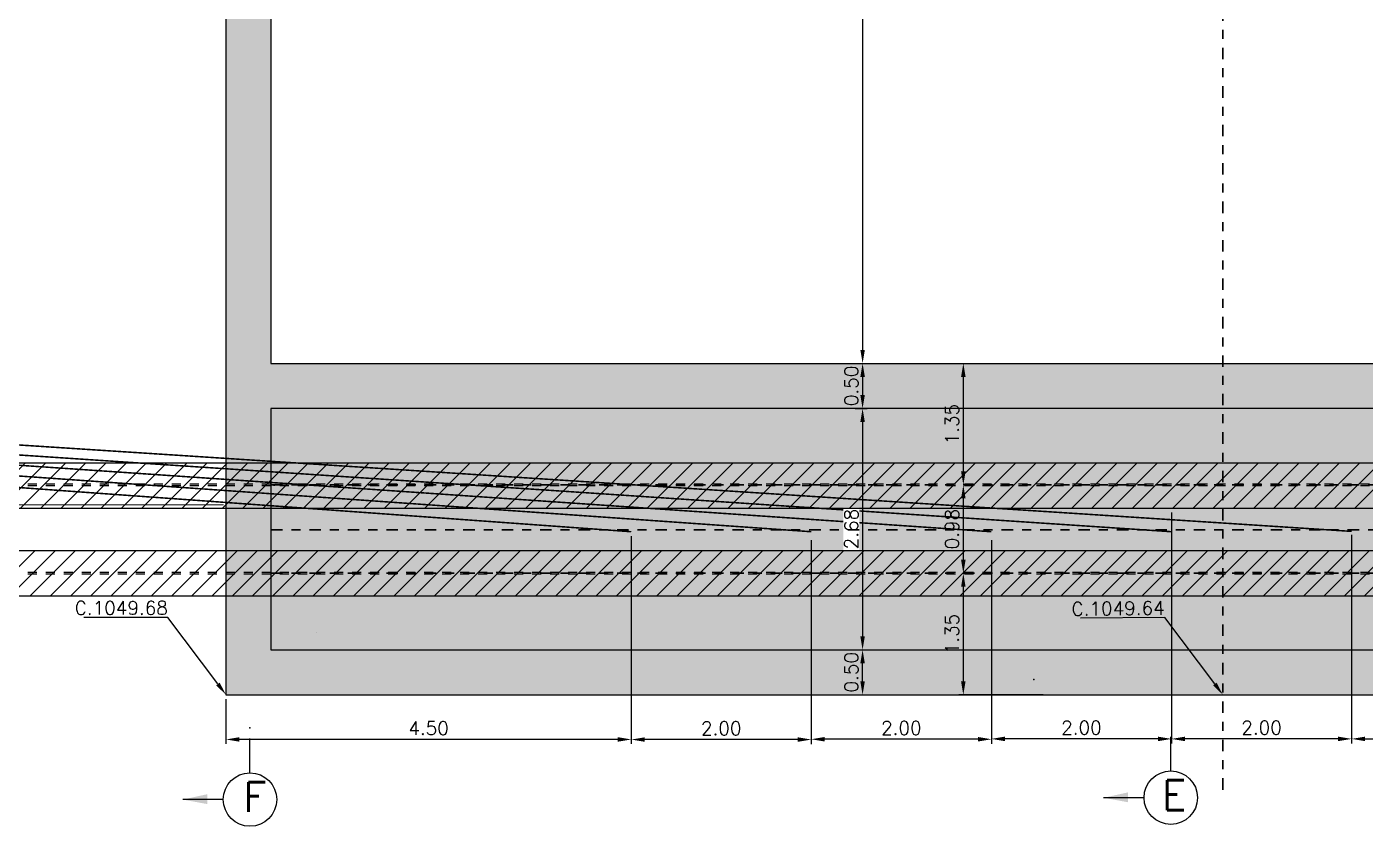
# Model space of a CAD drawing. Header units: metres. Extents: x 1080594 to 1081411, y 976871 to 977162.
# Drawn here: x 1081099.52 to 1081114.38, y 976938.13 to 976947.01 of the extents above; entities that cross this region are included whole.
import ezdxf
from ezdxf import colors
from ezdxf.entities.mleader import LeaderData, LeaderLine
from ezdxf.math import Vec2, Vec3

# ---------------------------------------------------------------- set-up
doc = ezdxf.new("R2010")
doc.units = ezdxf.units.M
doc.header["$LTSCALE"] = 25.4
doc.linetypes.add('DASHDOT', pattern=[1, 0.5, -0.25, 0, -0.25])
doc.linetypes.add('HIDDEN', pattern=[0.375, 0.25, -0.125])
for name, color, linetype, lineweight in [('BORDEPUENTE', 4, 'Continuous', 15), ('COTA', 1, 'Continuous', 30), ('EJECONTRAPESO', 41, 'DASHDOT', 30), ('SOLIDOREFCONT', 254, 'Continuous', 5), ('TIRANTE', 170, 'Continuous', 30)]:
    doc.layers.add(name, color=color, linetype=linetype, lineweight=lineweight)
for name, color, linetype in [('CIRCULOCONTRAP', 130, 'Continuous'), ('CONTRAPESO', 3, 'Continuous'), ('DIMCONTRAPESO', 1, 'Continuous'), ('PERFIL MET', 37, 'Continuous'), ('R175COTR', 7, 'Continuous')]:
    doc.layers.add(name, color=color, linetype=linetype)
doc.styles.add('romans', font='romans.shx')
doc.dimstyles.new('Copy 75', dxfattribs={"dimtxt": 0.15, "dimasz": 0.15, "dimexe": 0.05, "dimexo": 0.05, "dimgap": 0.05, "dimtad": 1, "dimzin": 0, "dimdsep": 46, "dimtxsty": 'romans', "dimcen": 0.002, "dimclrd": 1, "dimclre": 1, "dimclrt": 3, "dimadec": 4, "dimazin": 0, "dimtfac": 1, "dimtofl": 0, "dimtmove": 1, "dimatfit": 3, "dimfxl": 1, "dimtolj": 1, "dimtzin": 0, "dimarcsym": 1})

# ---------------------------------------------------------------- blocks, each defined once
blk = doc.blocks.new('*D106')
at = {"layer": 'Defpoints', "color": 0, "transparency": 16777216}
for p in [(1081108.667686313, 976943.2694934485), (1081108.667686313, 976942.7694934487), (1081108.801013716, 976942.7694934487)]:
    blk.add_point(p, dxfattribs=at)
at = {"layer": 'DIMCONTRAPESO', "color": 1, "lineweight": -2, "transparency": 16777216}
for p, q in [((1081108.717686313, 976943.2694934485), (1081108.851013716, 976943.2694934485)), ((1081108.801013716, 976943.1194934485), (1081108.801013716, 976942.9194934487)), ((1081108.717686313, 976942.7694934487), (1081108.851013716, 976942.7694934487))]:
    blk.add_line(p, q, dxfattribs=at)
at = {"layer": 'DIMCONTRAPESO', "color": 1, "transparency": 16777216}
for points in [[(1081108.776013716, 976943.1194934485), (1081108.826013716, 976943.1194934485), (1081108.801013716, 976943.2694934485)], [(1081108.776013716, 976942.9194934487), (1081108.826013716, 976942.9194934487), (1081108.801013716, 976942.7694934487)]]:
    blk.add_solid(points, dxfattribs=at)
at = {"layer": 'DIMCONTRAPESO', "color": 3, "transparency": 16777216, "insert": (1081108.676013716, 976943.0194934485), "char_height": 0.15, "attachment_point": 5, "rotation": 90, "style": 'romans'}
blk.add_mtext('\\A1;0.50', dxfattribs=at)
blk = doc.blocks.new('*D107')
at = {"layer": 'Defpoints', "color": 0, "transparency": 16777216}
for p in [(1081108.667686313, 976942.7694934487), (1081108.667686313, 976940.0889934485), (1081108.801013716, 976940.0889934485)]:
    blk.add_point(p, dxfattribs=at)
at = {"layer": 'DIMCONTRAPESO', "color": 1, "lineweight": -2, "transparency": 16777216}
for p, q in [((1081108.717686313, 976942.7694934487), (1081108.851013716, 976942.7694934487)), ((1081108.801013716, 976942.6194934486), (1081108.801013716, 976940.2389934486)), ((1081108.717686313, 976940.0889934485), (1081108.851013716, 976940.0889934485))]:
    blk.add_line(p, q, dxfattribs=at)
at = {"layer": 'DIMCONTRAPESO', "color": 1, "transparency": 16777216}
for points in [[(1081108.776013716, 976942.6194934486), (1081108.826013716, 976942.6194934486), (1081108.801013716, 976942.7694934487)], [(1081108.776013716, 976940.2389934486), (1081108.826013716, 976940.2389934486), (1081108.801013716, 976940.0889934485)]]:
    blk.add_solid(points, dxfattribs=at)
at = {"layer": 'DIMCONTRAPESO', "color": 3, "transparency": 16777216, "insert": (1081108.676013716, 976941.4292434488), "char_height": 0.15, "attachment_point": 5, "rotation": 90, "style": 'romans', "bg_fill": 3, "box_fill_scale": 1.1, "bg_fill_color": 256, "bg_fill_true_color": 13158600, "bg_fill_transparency": 0}
blk.add_mtext('\\A1;2.68', dxfattribs=at)
blk = doc.blocks.new('*D105')
at = {"layer": 'Defpoints', "color": 0, "transparency": 16777216}
for p in [(1081108.617686313, 976953.0953415143), (1081108.667686313, 976943.2694934485), (1081108.801013716, 976943.2694934485)]:
    blk.add_point(p, dxfattribs=at)
at = {"layer": 'DIMCONTRAPESO', "color": 1, "lineweight": -2, "transparency": 16777216}
for p, q in [((1081108.667686313, 976953.0953415143), (1081108.851013716, 976953.0953415143)), ((1081108.801013716, 976952.9453415143), (1081108.801013716, 976943.4194934486)), ((1081108.717686313, 976943.2694934485), (1081108.851013716, 976943.2694934485))]:
    blk.add_line(p, q, dxfattribs=at)
at = {"layer": 'DIMCONTRAPESO', "color": 1, "transparency": 16777216}
for points in [[(1081108.776013716, 976952.9453415143), (1081108.826013716, 976952.9453415143), (1081108.801013716, 976953.0953415143)], [(1081108.776013716, 976943.4194934486), (1081108.826013716, 976943.4194934486), (1081108.801013716, 976943.2694934485)]]:
    blk.add_solid(points, dxfattribs=at)
at = {"layer": 'DIMCONTRAPESO', "color": 3, "transparency": 16777216, "insert": (1081108.676013716, 976948.1824174816), "char_height": 0.15, "attachment_point": 5, "rotation": 90, "style": 'romans'}
blk.add_mtext('\\A1;9.83', dxfattribs=at)
blk = doc.blocks.new('*D113')
at = {"layer": 'Defpoints', "color": 0, "transparency": 16777216}
for p in [(1081108.801013716, 976940.0889934485), (1081108.801013716, 976940.0889934485), (1081108.801289465, 976939.5889934485)]:
    blk.add_point(p, dxfattribs=at)
at = {"layer": 'DIMCONTRAPESO', "color": 1, "lineweight": -2, "transparency": 16777216}
for p, q in [((1081108.801013716, 976939.7389934486), (1081108.801013716, 976939.9389934485)), ((1081108.751289465, 976939.5889934485), (1081108.751013716, 976939.5889934485))]:
    blk.add_line(p, q, dxfattribs=at)
at = {"layer": 'DIMCONTRAPESO', "color": 1, "transparency": 16777216}
for points in [[(1081108.776013716, 976939.9389934485), (1081108.826013716, 976939.9389934485), (1081108.801013716, 976940.0889934485)], [(1081108.776013716, 976939.7389934486), (1081108.826013716, 976939.7389934486), (1081108.801013716, 976939.5889934485)]]:
    blk.add_solid(points, dxfattribs=at)
at = {"layer": 'DIMCONTRAPESO', "color": 3, "transparency": 16777216, "insert": (1081108.676013716, 976939.8389934485), "char_height": 0.15, "attachment_point": 5, "rotation": 90, "style": 'romans'}
blk.add_mtext('\\A1;0.50', dxfattribs=at)
blk = doc.blocks.new('*D361')
at = {"layer": 'Defpoints', "color": 0, "transparency": 16777216}
for p in [(1081114.231387097, 976941.4162192114), (1081112.231387097, 976939.0987348636), (1081112.231387097, 976939.0987348636)]:
    blk.add_point(p, dxfattribs=at)
at = {"layer": 'DIMCONTRAPESO', "color": 1, "lineweight": -2, "transparency": 16777216}
for p, q in [((1081114.231387097, 976941.3662192114), (1081114.231387097, 976939.0487348635)), ((1081114.081387097, 976939.0987348636), (1081112.381387097, 976939.0987348636))]:
    blk.add_line(p, q, dxfattribs=at)
at = {"layer": 'DIMCONTRAPESO', "color": 1, "transparency": 16777216}
for points in [[(1081112.381387097, 976939.1237348636), (1081112.381387097, 976939.0737348635), (1081112.231387097, 976939.0987348636)], [(1081114.081387097, 976939.1237348636), (1081114.081387097, 976939.0737348635), (1081114.231387097, 976939.0987348636)]]:
    blk.add_solid(points, dxfattribs=at)
at = {"layer": 'DIMCONTRAPESO', "color": 3, "transparency": 16777216, "insert": (1081113.231387097, 976939.2237348636), "char_height": 0.15, "attachment_point": 5, "style": 'romans'}
blk.add_mtext('\\A1;2.00', dxfattribs=at)
blk = doc.blocks.new('*D362')
at = {"layer": 'Defpoints', "color": 0, "transparency": 16777216}
for p in [(1081112.231387097, 976941.6625868212), (1081110.231387097, 976939.0987348636), (1081110.231387097, 976939.0987348636)]:
    blk.add_point(p, dxfattribs=at)
at = {"layer": 'DIMCONTRAPESO', "color": 1, "lineweight": -2, "transparency": 16777216}
for p, q in [((1081112.231387097, 976941.6125868212), (1081112.231387097, 976939.0487348635)), ((1081112.081387097, 976939.0987348636), (1081110.381387097, 976939.0987348636))]:
    blk.add_line(p, q, dxfattribs=at)
at = {"layer": 'DIMCONTRAPESO', "color": 1, "transparency": 16777216}
for points in [[(1081110.381387097, 976939.1237348636), (1081110.381387097, 976939.0737348635), (1081110.231387097, 976939.0987348636)], [(1081112.081387097, 976939.1237348636), (1081112.081387097, 976939.0737348635), (1081112.231387097, 976939.0987348636)]]:
    blk.add_solid(points, dxfattribs=at)
at = {"layer": 'DIMCONTRAPESO', "color": 3, "transparency": 16777216, "insert": (1081111.231387097, 976939.2237348636), "char_height": 0.15, "attachment_point": 5, "style": 'romans'}
blk.add_mtext('\\A1;2.00', dxfattribs=at)
blk = doc.blocks.new('*D363')
at = {"layer": 'Defpoints', "color": 0, "transparency": 16777216}
for p in [(1081110.231387097, 976941.3552323282), (1081108.231387097, 976939.0948290955), (1081108.231387097, 976939.0948290955)]:
    blk.add_point(p, dxfattribs=at)
at = {"layer": 'DIMCONTRAPESO', "color": 1, "lineweight": -2, "transparency": 16777216}
for p, q in [((1081110.231387097, 976941.3052323281), (1081110.231387097, 976939.0448290955)), ((1081110.081387097, 976939.0948290955), (1081108.381387097, 976939.0948290955))]:
    blk.add_line(p, q, dxfattribs=at)
at = {"layer": 'DIMCONTRAPESO', "color": 1, "transparency": 16777216}
for points in [[(1081108.381387097, 976939.1198290956), (1081108.381387097, 976939.0698290955), (1081108.231387097, 976939.0948290955)], [(1081110.081387097, 976939.1198290956), (1081110.081387097, 976939.0698290955), (1081110.231387097, 976939.0948290955)]]:
    blk.add_solid(points, dxfattribs=at)
at = {"layer": 'DIMCONTRAPESO', "color": 3, "transparency": 16777216, "insert": (1081109.231387097, 976939.2198290955), "char_height": 0.15, "attachment_point": 5, "style": 'romans'}
blk.add_mtext('\\A1;2.00', dxfattribs=at)
blk = doc.blocks.new('*D364')
at = {"layer": 'Defpoints', "color": 0, "transparency": 16777216}
for p in [(1081108.231387097, 976941.3552323282), (1081106.231387097, 976939.0914236531), (1081106.231387097, 976939.0914236531)]:
    blk.add_point(p, dxfattribs=at)
at = {"layer": 'DIMCONTRAPESO', "color": 1, "lineweight": -2, "transparency": 16777216}
for p, q in [((1081108.231387097, 976941.3052323281), (1081108.231387097, 976939.041423653)), ((1081108.081387097, 976939.0914236531), (1081106.381387097, 976939.0914236531))]:
    blk.add_line(p, q, dxfattribs=at)
at = {"layer": 'DIMCONTRAPESO', "color": 1, "transparency": 16777216}
for points in [[(1081106.381387097, 976939.1164236531), (1081106.381387097, 976939.066423653), (1081106.231387097, 976939.0914236531)], [(1081108.081387097, 976939.1164236531), (1081108.081387097, 976939.066423653), (1081108.231387097, 976939.0914236531)]]:
    blk.add_solid(points, dxfattribs=at)
at = {"layer": 'DIMCONTRAPESO', "color": 3, "transparency": 16777216, "insert": (1081107.231387097, 976939.2164236531), "char_height": 0.15, "attachment_point": 5, "style": 'romans'}
blk.add_mtext('\\A1;2.00', dxfattribs=at)
blk = doc.blocks.new('*D365')
at = {"layer": 'Defpoints', "color": 0, "transparency": 16777216}
for p in [(1081106.231387097, 976941.399768764), (1081101.731283567, 976939.5884934424), (1081101.731283567, 976939.0926502579)]:
    blk.add_point(p, dxfattribs=at)
at = {"layer": 'DIMCONTRAPESO', "color": 1, "lineweight": -2, "transparency": 16777216}
for p, q in [((1081106.231387097, 976941.349768764), (1081106.231387097, 976939.0426502578)), ((1081101.731283567, 976939.5384934423), (1081101.731283567, 976939.0426502578)), ((1081106.081387097, 976939.0926502579), (1081101.881283567, 976939.0926502579))]:
    blk.add_line(p, q, dxfattribs=at)
at = {"layer": 'DIMCONTRAPESO', "color": 1, "transparency": 16777216}
for points in [[(1081101.881283567, 976939.1176502579), (1081101.881283567, 976939.0676502578), (1081101.731283567, 976939.0926502579)], [(1081106.081387097, 976939.1176502579), (1081106.081387097, 976939.0676502578), (1081106.231387097, 976939.0926502579)]]:
    blk.add_solid(points, dxfattribs=at)
at = {"layer": 'DIMCONTRAPESO', "color": 3, "transparency": 16777216, "insert": (1081103.981335332, 976939.2176502579), "char_height": 0.15, "attachment_point": 5, "style": 'romans'}
blk.add_mtext('\\A1;4.50', dxfattribs=at)
blk = doc.blocks.new('*D366')
at = {"layer": 'Defpoints', "color": 0, "transparency": 16777216}
for p in [(1081118.731358233, 976939.5894932862), (1081114.231387097, 976939.0987348636), (1081118.731358233, 976939.0987348636)]:
    blk.add_point(p, dxfattribs=at)
at = {"layer": 'DIMCONTRAPESO', "color": 1, "lineweight": -2, "transparency": 16777216}
for p, q in [((1081118.731358233, 976939.5394932862), (1081118.731358233, 976939.0487348635)), ((1081114.381387097, 976939.0987348636), (1081118.581358233, 976939.0987348636))]:
    blk.add_line(p, q, dxfattribs=at)
at = {"layer": 'DIMCONTRAPESO', "color": 1, "transparency": 16777216}
for points in [[(1081114.381387097, 976939.1237348636), (1081114.381387097, 976939.0737348635), (1081114.231387097, 976939.0987348636)], [(1081118.581358233, 976939.1237348636), (1081118.581358233, 976939.0737348635), (1081118.731358233, 976939.0987348636)]]:
    blk.add_solid(points, dxfattribs=at)
at = {"layer": 'DIMCONTRAPESO', "color": 3, "transparency": 16777216, "insert": (1081116.481372665, 976939.2237348636), "char_height": 0.15, "attachment_point": 5, "style": 'romans'}
blk.add_mtext('\\A1;4.50', dxfattribs=at)
blk = doc.blocks.new('*D975')
at = {"layer": 'COTA', "color": 1, "lineweight": -2, "transparency": 16777216}
blk.add_line((1081109.919627917, 976943.1194934143), (1081109.919627917, 976942.0694934144), dxfattribs=at)
at = {"layer": 'COTA', "color": 1, "transparency": 16777216}
for points in [[(1081109.894627917, 976943.1194934143), (1081109.944627917, 976943.1194934143), (1081109.919627917, 976943.2694934143)], [(1081109.894627917, 976942.0694934144), (1081109.944627917, 976942.0694934144), (1081109.919627917, 976941.9194934143)]]:
    blk.add_solid(points, dxfattribs=at)
at = {"layer": 'Defpoints', "color": 0, "transparency": 16777216}
for p in [(1081109.919627917, 976943.2694934143), (1081109.919627917, 976941.9194934143), (1081109.919627917, 976941.9194934143)]:
    blk.add_point(p, dxfattribs=at)
at = {"layer": 'COTA', "color": 3, "transparency": 16777216, "insert": (1081109.794627917, 976942.5944934144), "char_height": 0.15, "attachment_point": 5, "rotation": 90, "style": 'romans'}
blk.add_mtext('\\A1;1.35', dxfattribs=at)
blk = doc.blocks.new('*D976')
at = {"layer": 'COTA', "color": 1, "lineweight": -2, "transparency": 16777216}
for p, q in [((1081109.919627917, 976941.7694934143), (1081109.919627917, 976941.0885228341)), ((1081109.969550552, 976940.9385228341), (1081109.969627917, 976940.9385228341))]:
    blk.add_line(p, q, dxfattribs=at)
at = {"layer": 'COTA', "color": 1, "transparency": 16777216}
for points in [[(1081109.894627917, 976941.7694934143), (1081109.944627917, 976941.7694934143), (1081109.919627917, 976941.9194934143)], [(1081109.894627917, 976941.0885228341), (1081109.944627917, 976941.0885228341), (1081109.919627917, 976940.9385228341)]]:
    blk.add_solid(points, dxfattribs=at)
at = {"layer": 'Defpoints', "color": 0, "transparency": 16777216}
for p in [(1081109.919627917, 976941.9194934143), (1081109.919550552, 976940.9385228341), (1081109.919627917, 976940.9385228341)]:
    blk.add_point(p, dxfattribs=at)
at = {"layer": 'COTA', "color": 3, "transparency": 16777216, "insert": (1081109.794627917, 976941.4290081243), "char_height": 0.15, "attachment_point": 5, "rotation": 90, "style": 'romans'}
blk.add_mtext('\\A1;0.98', dxfattribs=at)
blk = doc.blocks.new('*D977')
at = {"layer": 'COTA', "color": 1, "lineweight": -2, "transparency": 16777216}
for p, q in [((1081109.919550552, 976940.7885228341), (1081109.919550552, 976939.7390300822)), ((1081110.805626385, 976939.5890300822), (1081109.869550552, 976939.5890300822))]:
    blk.add_line(p, q, dxfattribs=at)
at = {"layer": 'COTA', "color": 1, "transparency": 16777216}
for points in [[(1081109.894550552, 976940.7885228341), (1081109.944550551, 976940.7885228341), (1081109.919550552, 976940.9385228341)], [(1081109.894550552, 976939.7390300822), (1081109.944550551, 976939.7390300822), (1081109.919550552, 976939.5890300822)]]:
    blk.add_solid(points, dxfattribs=at)
at = {"layer": 'Defpoints', "color": 0, "transparency": 16777216}
for p in [(1081109.919550552, 976940.9385228341), (1081109.919550552, 976939.5890300822), (1081110.855626385, 976939.5890300822)]:
    blk.add_point(p, dxfattribs=at)
at = {"layer": 'COTA', "color": 3, "transparency": 16777216, "insert": (1081109.794550551, 976940.2637764582), "char_height": 0.15, "attachment_point": 5, "rotation": 90, "style": 'romans'}
blk.add_mtext('\\A1;1.35', dxfattribs=at)

msp = doc.modelspace()

# ---------------------------------------------------------------- hatches: boundary and pattern name
at = {"layer": 'SOLIDOREFCONT', "transparency": 33554541}
h = msp.add_hatch(color=251, dxfattribs=at)
h.dxf.hatch_style = 1
h.paths.add_polyline_path([(1081118.734117991, 976956.7704352259), (1081101.731390522, 976956.7704352259), (1081101.731390522, 976939.5884934487), (1081118.734117915, 976939.5894934485)])
h.paths.add_polyline_path([(1081118.191387098, 976953.6176752001), (1081102.231387097, 976953.6176752001), (1081102.231387173, 976956.2704881151), (1081118.191387173, 976956.2704881151)], flags=16)
h.paths.add_polyline_path([(1081118.191387097, 976953.1176752001), (1081118.191387097, 976943.2694934485), (1081102.231387097, 976943.2694934485), (1081102.231387097, 976953.1176752001)], flags=16)
h.paths.add_polyline_path([(1081118.191387097, 976942.7694934487), (1081118.191387097, 976940.0889934485), (1081102.231387097, 976940.0889934485), (1081102.231387097, 976942.7694934487)], flags=16)
at = {"layer": 'SOLIDOREFCONT', "transparency": 33554546}
h = msp.add_hatch(color=252, dxfattribs=at)
h.dxf.hatch_style = 1
h.paths.add_polyline_path([(1081117.191387097, 976940.0889934485), (1081117.191387097, 976940.687574644), (1081118.191387097, 976940.687574644), (1081118.191387097, 976942.7694934487), (1081102.231387097, 976942.7694934487), (1081102.231387097, 976940.0889934484)])

# ---------------------------------------------------------------- linework, layer by layer
for p, q in [((1081101.998032166, 976938.7219864421), (1081101.998032166, 976939.1031699211)), ((1081112.223175444, 976938.7422838042), (1081112.223175444, 976939.1234672832)), ((1081101.703783723, 976938.424676242), (1081101.252731837, 976938.424676242)), ((1081111.928927, 976938.4449736042), (1081111.477875114, 976938.4449736042))]:
    msp.add_line(p, q)
for p in [(1081110.702066255, 976939.7593120073), (1081101.998032166, 976939.2218222653)]:
    msp.add_point(p)
for points in [[(1081101.523587004, 976938.4845979258), (1081101.523587004, 976938.3748407571), (1081101.252731837, 976938.424676242)], [(1081111.748730282, 976938.5048952879), (1081111.748730282, 976938.3951381192), (1081111.477875114, 976938.4449736042)]]:
    msp.add_solid(points)
at = {"layer": 'BORDEPUENTE'}
msp.add_lwpolyline([(1080677.573263282, 976941.705628044), (1081098.782512865, 976941.6980423178, 3.889614012292456e-05), (1081101.703317447, 976941.6982695924)], format="xyb", dxfattribs=at)
at = {"layer": 'CIRCULOCONTRAP'}
for centre in [(1081101.998032166, 976938.4253555827), (1081112.223175444, 976938.4456529449)]:
    msp.add_circle(centre, 0.296630859375, dxfattribs=at)
at = {"layer": 'CONTRAPESO'}
for points in [[(1081118.734117991, 976956.7704352259), (1081101.731387173, 976956.7704352259), (1081101.731387097, 976939.5884934484), (1081118.734117915, 976939.5894934485)], [(1081118.191387097, 976943.2694934485), (1081118.191387097, 976953.1176752001), (1081102.231387097, 976953.1176752001), (1081102.231387097, 976943.2694934485)]]:
    msp.add_lwpolyline(points, close=True, dxfattribs=at)
msp.add_lwpolyline([(1081102.231387097, 976940.0889934485), (1081102.231387097, 976940.0889934485), (1081118.191387097, 976940.0889934485), (1081118.191387097, 976942.7694934487), (1081102.231387097, 976942.7694934487), (1081102.231387097, 976940.0889934485)], dxfattribs=at)
at = {"layer": 'COTA', "color": 2}
msp.add_lwpolyline([(1081102.265638872, 976941.9290184486), (1081102.265638872, 976941.9099684486)], dxfattribs=at)
at = {"layer": 'COTA'}
msp.add_lwpolyline([(1081102.731387097, 976940.2815819018), (1081102.731387097, 976940.2815819018)], dxfattribs=at)
at = {"layer": 'EJECONTRAPESO', "ltscale": 0.01}
msp.add_lwpolyline([(1081112.801387097, 976959.157666994), (1081112.801387097, 976938.439959088)], dxfattribs=at)
at = {"layer": 'TIRANTE', "const_width": 0.017}
for points in [[(1081034.254054291, 976946.6024490909), (1081108.231387097, 976941.399768764)], [(1081034.254054291, 976946.5965805512), (1081106.231387097, 976941.399768764)], [(1081034.254054291, 976946.5944726472), (1081110.231387097, 976941.399768764)], [(1081034.254054291, 976946.592455064), (1081112.231387097, 976941.399768764)]]:
    msp.add_lwpolyline(points, dxfattribs=at)

# ---------------------------------------------------------------- texts
at = {"layer": 'R175COTR', "char_height": 0.33, "width": 0.4150010265334458, "attachment_point": 7, "style": 'romans'}
for s, insert in [('{\\C0;F}', (1081101.925755825, 976938.2885458255)), ('{\\C0;E}', (1081112.12615167, 976938.3088431876))]:
    msp.add_mtext(s, dxfattribs=dict(at, insert=insert))

# ---------------------------------------------------------------- dimensions: what is measured, and where the dimension line sits
at = {"layer": 'COTA', "color": 2}
for base, p1, p2, picture, middle in [((1081109.919627917, 976941.9194934143), (1081109.919627917, 976943.2694934143), (1081109.919627917, 976941.9194934143), '*D975', (1081109.794627917, 976942.5944934144)), ((1081109.919627917, 976940.9385228341), (1081109.919627917, 976941.9194934143), (1081109.919550552, 976940.9385228341), '*D976', (1081109.794627917, 976941.4290081243)), ((1081109.919550552, 976939.5890300822), (1081109.919550552, 976940.9385228341), (1081110.855626385, 976939.5890300822), '*D977', (1081109.794550551, 976940.2637764582))]:
    dim = msp.add_linear_dim(base=base, p1=p1, p2=p2, angle=90, dimstyle='Copy 75', dxfattribs=at)
    dim.commit()
    dim.dimension.update_dxf_attribs({"geometry": picture, "text_midpoint": middle})
at = {"layer": 'DIMCONTRAPESO'}
for base, p1, p2, angle, picture, middle in [((1081108.801013716, 976943.2694934485), (1081108.617686313, 976953.0953415143), (1081108.667686313, 976943.2694934485), 90, '*D105', (1081108.676013716, 976948.1824174816)), ((1081110.231387097, 976939.0987348636), (1081112.231387097, 976941.6625868212), (1081110.231387097, 976939.0987348636), 180, '*D362', (1081111.231387097, 976939.2237348636)), ((1081101.731283567, 976939.0926502579), (1081106.231387097, 976941.399768764), (1081101.731283567, 976939.5884934424), 180, '*D365', (1081103.981335332, 976939.2176502579)), ((1081112.231387097, 976939.0987348636), (1081114.231387097, 976941.4162192114), (1081112.231387097, 976939.0987348636), 180, '*D361', (1081113.231387097, 976939.2237348636)), ((1081106.231387097, 976939.0914236531), (1081108.231387097, 976941.3552323282), (1081106.231387097, 976939.0914236531), 180, '*D364', (1081107.231387097, 976939.2164236531))]:
    dim = msp.add_linear_dim(base=base, p1=p1, p2=p2, angle=angle, dimstyle='Copy 75', dxfattribs=at)
    dim.commit()
    dim.dimension.update_dxf_attribs({"geometry": picture, "text_midpoint": middle})
dim = msp.add_linear_dim(base=(1081108.801013716, 976942.7694934487), p1=(1081108.667686313, 976943.2694934485), p2=(1081108.667686313, 976942.7694934487), angle=90, dimstyle='Copy 75', dxfattribs=at)
dim.commit()
dim.dimension.update_dxf_attribs({"geometry": '*D106', "text_midpoint": (1081108.801013716, 976943.0194934485), "dimtype": 160})
at = {"layer": 'DIMCONTRAPESO', "color": 2}
dim = msp.add_linear_dim(base=(1081118.731358233, 976939.0987348636), p1=(1081114.231387097, 976939.0987348636), p2=(1081118.731358233, 976939.5894932862), angle=180, dimstyle='Copy 75', dxfattribs=at)
dim.commit()
dim.dimension.update_dxf_attribs({"geometry": '*D366', "text_midpoint": (1081116.481372665, 976939.2237348636)})

# ---------------------------------------------------------------- leaders
at = {"layer": 'COTA'}
ml = msp.add_multileader_mtext('Standard', dxfattribs=at)
ml.set_content('C.1049.68', color=3, style='romans')
ml.set_leader_properties(color=256)
ml.build(insert=Vec2(0, 0))
ml.multileader.update_dxf_attribs({"text_left_attachment_type": 6, "text_right_attachment_type": 6, "dogleg_length": 0, "arrow_head_size": 0.15})
ctx = ml.context
ctx.base_point, ctx.char_height, ctx.arrow_head_size, ctx.landing_gap_size, ctx.plane_origin = Vec3(1081099.979567678, 976940.4486189594), 0.15, 0.15, 0, Vec3(1081103.509989762, 976947.8469820888)
ctx.left_attachment, ctx.right_attachment, ctx.text_align_type = 6, 6, 2
notes = []
notes.append((ctx, [(1, (1, 1, 0), (1081101.086710535, 976940.4486189594), (-1, 0), 0, [(0, [(1081101.731892473, 976939.5884934781)], 0, [])])]))
ctx.mtext.insert, ctx.mtext.width, ctx.mtext.alignment, ctx.mtext.flow_direction = Vec3(1081101.086710535, 976940.6286189595), 2.603131410029132, 3, 5
ml = msp.add_multileader_mtext('Standard', dxfattribs=at)
ml.set_content('C.1049.64', color=3, style='romans')
ml.set_leader_properties(color=256)
ml.build(insert=Vec2(0, 0))
ml.multileader.update_dxf_attribs({"text_left_attachment_type": 6, "text_right_attachment_type": 6, "dogleg_length": 0, "arrow_head_size": 0.15})
ctx = ml.context
ctx.base_point, ctx.char_height, ctx.arrow_head_size, ctx.landing_gap_size, ctx.plane_origin, ctx.plane_x_axis, ctx.plane_y_axis = Vec3(1081111.042600483, 976940.4359403714), 0.15, 0.15, 0, Vec3(1081114.580093292, 976947.8469820888), Vec3(0.9999352659589026, 0.01137822005845793), Vec3(-0.01137822005845793, 0.9999352659589026)
ctx.left_attachment, ctx.right_attachment, ctx.text_align_type = 6, 6, 2
notes.append((ctx, [(1, (1, 1, 0), (1081112.156814065, 976940.4486189594), (-0.9999352659589026, -0.01137822005845793), 0, [(0, [(1081112.801996003, 976939.5884934781)], 0, [])])]))
ctx.mtext.insert, ctx.mtext.text_direction, ctx.mtext.rotation, ctx.mtext.width, ctx.mtext.alignment, ctx.mtext.flow_direction = Vec3(1081112.154765985, 976940.6286073073), Vec3(0.9999352659589026, 0.01137822005845793), 0.01137846558420378, 2.603131410029132, 3, 5
for ctx, leaders in notes:
    for number, flags, end, landing, length, lines in leaders:
        leader = LeaderData()
        leader.index, (leader.has_last_leader_line, leader.has_dogleg_vector, leader.attachment_direction) = number, flags
        leader.last_leader_point, leader.dogleg_vector, leader.dogleg_length = Vec3(end), Vec3(landing), length
        for number, points, colour, breaks in lines:
            line = LeaderLine()
            line.index, line.vertices, line.color, line.breaks = number, Vec3.list(points), colors.encode_raw_color(colour), breaks
            leader.lines.append(line)
        ctx.leaders.append(leader)

# ---------------------------------------------------------------- next in the draw order: dimensions: what is measured, and where the dimension line sits
at = {"layer": 'DIMCONTRAPESO'}
dim = msp.add_linear_dim(base=(1081108.801013716, 976940.0889934485), p1=(1081108.667686313, 976942.7694934487), p2=(1081108.667686313, 976940.0889934485), angle=90, dimstyle='Copy 75', override={"dimtfill": 1}, dxfattribs=at)
dim.commit()
dim.dimension.update_dxf_attribs({"geometry": '*D107', "text_midpoint": (1081108.676013716, 976941.4292434488)})

# ---------------------------------------------------------------- next in the draw order: hatches: boundary and pattern name
at = {"layer": 'PERFIL MET', "linetype": 'HIDDEN', "ltscale": 0.005}
h = msp.add_hatch(dxfattribs=at)
h.set_pattern_fill('ANSI31', color=256, scale=0.05)
h.set_pattern_definition([(45, (0, -12.18698181025684), (-0.1122532015133644, 0.1122532015133644), [])])
h.paths.add_polyline_path([(1081118.231387097, 976942.1666483897), (1081097.731387097, 976942.1585252528), (1081097.731387097, 976941.6585252528), (1081118.231387097, 976941.6666483897)])
h = msp.add_hatch(dxfattribs=at)
h.set_pattern_fill('ANSI31', color=256, scale=0.05)
h.set_pattern_definition([(45, (0, -13.49315612355713), (-0.1122532015133644, 0.1122532015133644), [])])
h.paths.add_polyline_path([(1081118.231387097, 976941.187574644), (1081097.731387097, 976941.187574644), (1081097.731387097, 976940.687574644), (1081118.231387097, 976940.687574644)])

# ---------------------------------------------------------------- next in the draw order: linework, layer by layer
at = {"layer": 'EJECONTRAPESO', "ltscale": 0.01}
for points in [[(1081102.231387097, 976941.9194934486), (1081118.734117925, 976941.9194933752)], [(1081102.23160359, 976940.9385228682), (1081118.734117921, 976940.9385227949)]]:
    msp.add_lwpolyline(points, dxfattribs=at)
at = {"layer": 'EJECONTRAPESO', "color": 191, "ltscale": 0.01}
msp.add_lwpolyline([(1081102.231387097, 976941.4194934486), (1081119.072633636, 976941.4194934486)], dxfattribs=at)
at = {"layer": 'PERFIL MET'}
for points in [[(1081118.231387097, 976942.1625868212), (1081097.731387097, 976942.1625868212), (1081097.731387097, 976941.6625868212), (1081118.231387097, 976941.6625868212)], [(1081118.231387097, 976941.187574644), (1081097.731387097, 976941.187574644), (1081097.731387097, 976940.687574644), (1081118.231387097, 976940.687574644)]]:
    msp.add_lwpolyline(points, close=True, dxfattribs=at)
at = {"layer": 'PERFIL MET', "linetype": 'HIDDEN', "ltscale": 0.005}
for points in [[(1081118.231387097, 976941.9290184486), (1081097.731387097, 976941.9290184486)], [(1081118.231387097, 976941.9099684486), (1081097.731387097, 976941.9099684486)], [(1081118.231387097, 976940.9470996439), (1081097.731387097, 976940.9470996439)], [(1081118.231387097, 976940.928049644), (1081097.731387097, 976940.928049644)]]:
    msp.add_lwpolyline(points, dxfattribs=at)
at = {"layer": 'TIRANTE', "const_width": 0.017}
msp.add_lwpolyline([(1081035.762155474, 976946.4920272079), (1081114.231387097, 976941.403576871)], dxfattribs=at)

# ---------------------------------------------------------------- next in the draw order: dimensions: what is measured, and where the dimension line sits
at = {"layer": 'DIMCONTRAPESO'}
dim = msp.add_linear_dim(base=(1081108.231387097, 976939.0948290955), p1=(1081110.231387097, 976941.3552323282), p2=(1081108.231387097, 976939.0948290955), angle=180, dimstyle='Copy 75', dxfattribs=at)
dim.commit()
dim.dimension.update_dxf_attribs({"geometry": '*D363', "text_midpoint": (1081109.231387097, 976939.2198290955)})
dim = msp.add_linear_dim(base=(1081108.801013716, 976940.0889934485), p1=(1081108.801289465, 976939.5889934485), p2=(1081108.801013716, 976940.0889934485), angle=90, dimstyle='Copy 75', dxfattribs=at)
dim.commit()
dim.dimension.update_dxf_attribs({"geometry": '*D113', "text_midpoint": (1081108.801013716, 976939.8389934485), "dimtype": 160})

doc.saveas('drawing.dxf')
